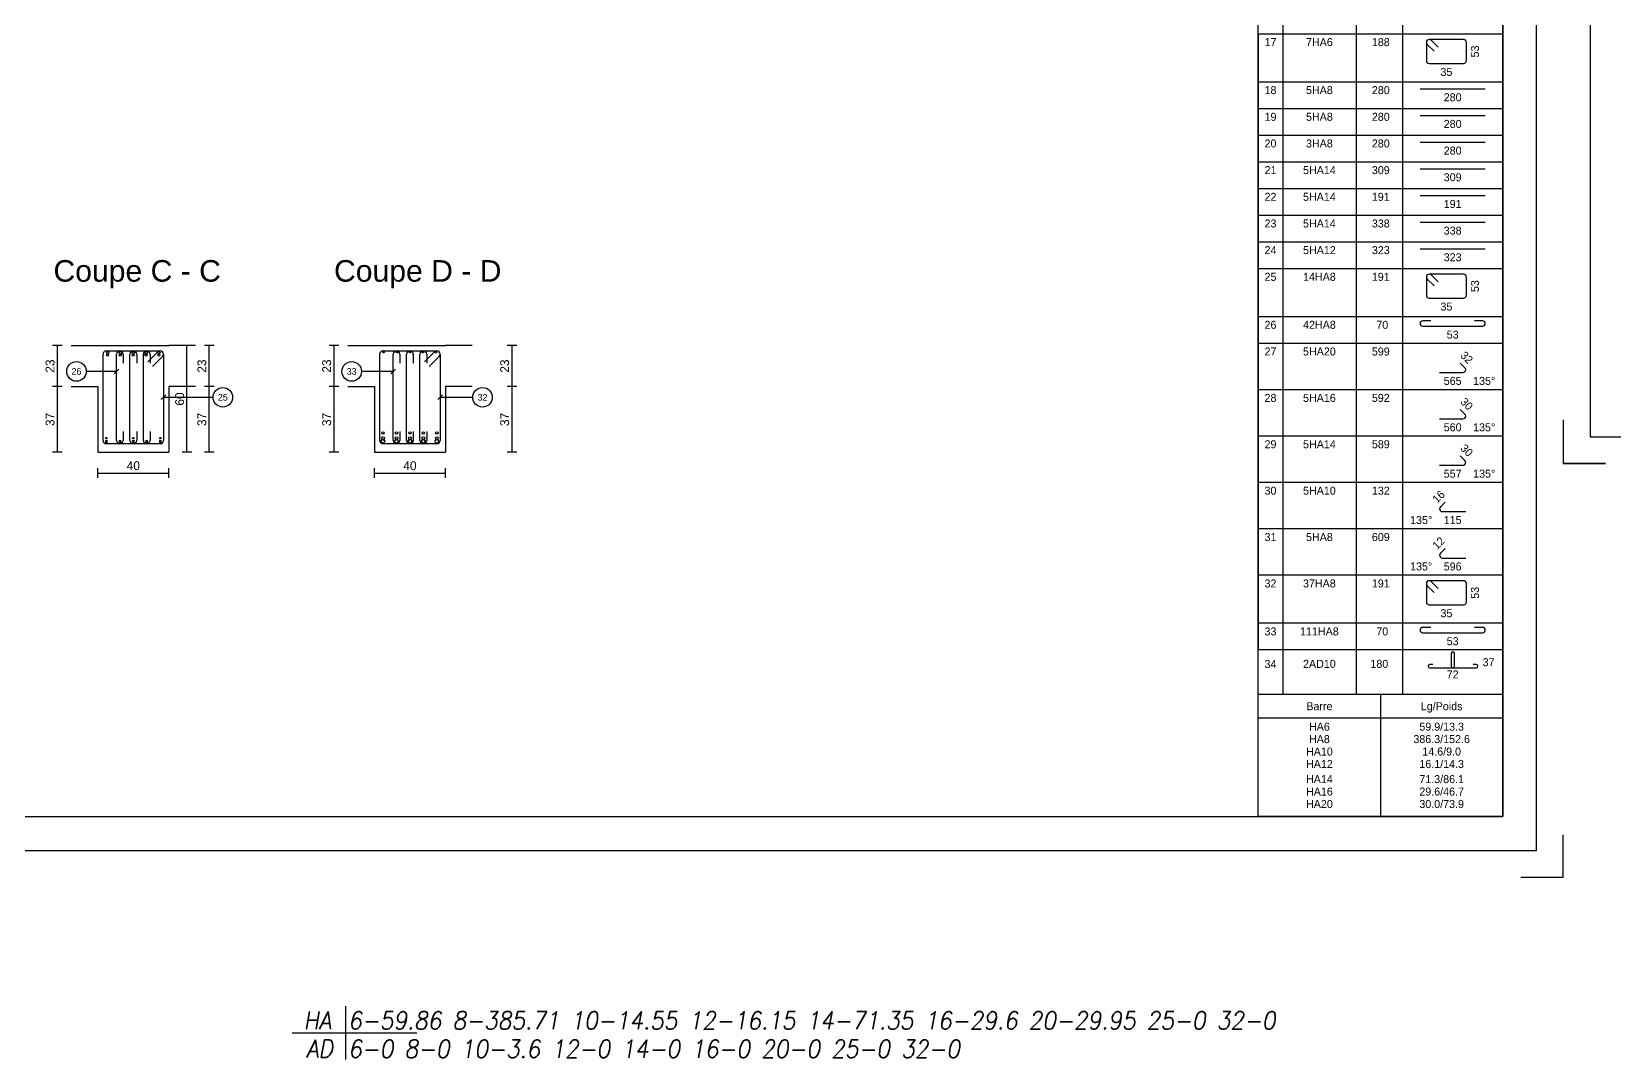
# Model space of a CAD drawing. Extents: x -12912 to 27386, y 1818 to 8189.
# Drawn here: x 5856 to 6746, y 2833 to 3411 of the extents above; entities that cross this region are included whole.
import ezdxf
from ezdxf.enums import TextEntityAlignment as Align

# ---------------------------------------------------------------- set-up
doc = ezdxf.new("R2010")
doc.units = 0
doc.header["$MEASUREMENT"] = 0
doc.layers.get('0').update_dxf_attribs({"linetype": 'CONTINUOUS'})
for name, color, linetype in [('1', 7, 'CONTINUOUS'), ('173', 7, 'CONTINUOUS'), ('5', 7, 'CONTINUOUS'), ('6', 7, 'CONTINUOUS'), ('7', 7, 'CONTINUOUS'), ('GO-CARTOUCHE', 7, 'CONTINUOUS'), ('STR_TXT', 102, 'CONTINUOUS')]:
    doc.layers.add(name, color=color, linetype=linetype)
doc.styles.add('ARIAL', font='ARIAL.TTF')
doc.styles.add('Tableau', font='romans.shx', dxfattribs={"width": 0.9, "oblique": 10})

# ---------------------------------------------------------------- blocks, each defined once
blk = doc.blocks.new('Smallsp')
at = {"layer": 'STR_TXT', "linetype": 'Continuous'}
for points in [[(0, 15), (0, -15)], [(-30, 0), (40, 0)]]:
    blk.add_lwpolyline(points, dxfattribs=at)
at = {"layer": 'STR_TXT', "linetype": 'Continuous', "style": 'Tableau', "oblique": 10, "width": 0.9}
for s, p in [('HA', (-23.6, 1.89)), ('AD', (-22.2, -13.94))]:
    blk.add_text(s, height=10, dxfattribs=at).set_placement(p)
for tag, p in [('SPAD', (1.4, 1.89)), ('SPHA', (1.4, -14.11))]:
    blk.add_attdef(tag, p, '', height=10, dxfattribs=at)

msp = doc.modelspace()

# ---------------------------------------------------------------- linework, layer by layer
for p, q in [((6717.345, 3192.696), (6717.345, 3168.889)), ((6717.345, 3192.696), (6717.345, 3168.889)), ((6717.345, 3191.811), (6717.345, 3168.004)), ((6717.345, 3191.811), (6717.345, 3168.004)), ((6741.152, 3168.004), (6717.345, 3168.004)), ((6717.345, 3168.004), (6741.152, 3168.004)), ((6741.152, 3168.004), (6717.345, 3168.004)), ((6717.345, 3168.004), (6741.152, 3168.004)), ((6741.152, 3168.004), (6717.345, 3168.004)), ((6741.152, 3168.004), (6717.345, 3168.004)), ((6717.345, 3168.004), (6741.152, 3168.004)), ((6741.152, 3168.004), (6717.345, 3168.004)), ((6717.345, 3168.004), (6741.152, 3168.004)), ((6741.152, 3168.004), (6717.345, 3168.004)), ((6741.152, 3168.004), (6717.345, 3168.004)), ((6717.345, 3168.004), (6741.152, 3168.004)), ((6741.152, 3168.004), (6717.345, 3168.004)), ((6717.345, 3168.004), (6741.152, 3168.004)), ((6741.152, 3168.004), (6717.345, 3168.004)), ((6741.152, 3168.004), (6717.345, 3168.004)), ((6717.345, 3168.004), (6741.152, 3168.004)), ((6741.152, 3168.004), (6717.345, 3168.004)), ((6717.345, 3168.004), (6741.152, 3168.004)), ((6741.152, 3168.004), (6717.345, 3168.004)), ((6741.152, 3168.004), (6717.345, 3168.004)), ((6717.345, 3168.004), (6741.152, 3168.004)), ((6741.152, 3168.004), (6717.345, 3168.004)), ((6717.345, 3168.004), (6741.152, 3168.004)), ((6741.152, 3168.004), (6717.345, 3168.004)), ((6741.152, 3168.004), (6717.345, 3168.004)), ((6717.345, 3168.004), (6741.152, 3168.004)), ((6741.152, 3168.004), (6717.345, 3168.004)), ((6717.345, 3168.004), (6741.152, 3168.004)), ((6741.152, 3168.004), (6717.345, 3168.004)), ((6741.152, 3168.004), (6717.345, 3168.004)), ((6717.345, 2935.504), (6717.345, 2959.311)), ((6693.537, 2935.504), (6717.345, 2935.504))]:
    msp.add_line(p, q)
at = {"layer": '1', "color": 1}
for centre, radius in [((5898.15, 3182.371), 0.4), ((5898.15, 3180.771), 0.4), ((5898.15, 3179.971), 0.4), ((5905.705, 3180.771), 0.4), ((5905.705, 3179.971), 0.4), ((5913.26, 3182.371), 0.4), ((5913.26, 3180.771), 0.4), ((5913.26, 3179.971), 0.4), ((5920.815, 3180.771), 0.4), ((5920.815, 3179.971), 0.4), ((5928.371, 3182.371), 0.4), ((5928.371, 3180.771), 0.4), ((5928.371, 3179.971), 0.4), ((6053.704, 3180.571), 1), ((6053.704, 3182.371), 0.8), ((6053.704, 3185.271), 0.7), ((6061.259, 3180.571), 1), ((6061.259, 3182.371), 0.8), ((6061.259, 3185.271), 0.7), ((6068.814, 3180.571), 1), ((6068.814, 3182.371), 0.8), ((6068.814, 3185.271), 0.7), ((6076.369, 3180.571), 1), ((6076.369, 3182.371), 0.8), ((6076.369, 3185.271), 0.7), ((6083.925, 3180.571), 1), ((6083.925, 3182.371), 0.8), ((6083.925, 3185.271), 0.7)]:
    msp.add_circle(centre, radius, dxfattribs=at)
at = {"layer": '173', "color": 173}
msp.add_line((6545.845, 3409.754), (6683.345, 3409.754), dxfattribs=at)
for points in [[(6545.845, 3751.063), (6683.345, 3751.063), (6683.345, 2969.504), (6545.845, 2969.504), (6545.845, 3751.063)], [(6545.845, 3038.329), (6683.345, 3038.329), (6683.345, 2969.504), (6545.845, 2969.504), (6545.845, 3038.329)]]:
    msp.add_lwpolyline(points, close=True, dxfattribs=at)
for points in [[(6559.595, 3751.063), (6559.595, 3038.329)], [(6600.845, 3751.063), (6600.845, 3038.329)], [(6626.97, 3751.063), (6626.97, 3038.329)], [(6683.345, 3751.063), (6683.345, 3038.329)], [(6545.845, 3409.754), (6683.345, 3409.754)], [(6545.845, 3409.754), (6545.845, 3063.389)], [(6559.595, 3409.754), (6559.595, 3063.389)], [(6600.845, 3409.754), (6600.845, 3063.389)], [(6626.97, 3409.754), (6626.97, 3063.389)], [(6683.345, 3063.389), (6683.345, 3409.754)], [(6640.382, 3404.981), (6640.382, 3394.721)], [(6640.382, 3404.981), (6640.382, 3404.981)], [(6640.856, 3403.835), (6644.675, 3400.017)], [(6642.002, 3406.601), (6642.002, 3406.601)], [(6661.312, 3406.601), (6642.002, 3406.601)], [(6646.966, 3402.308), (6643.148, 3406.126)], [(6662.932, 3394.721), (6662.932, 3404.981)], [(6642.002, 3393.101), (6661.312, 3393.101)], [(6545.845, 3382.851), (6683.345, 3382.851)], [(6636.835, 3378.851), (6673.479, 3378.851)], [(6545.845, 3367.851), (6683.345, 3367.851)], [(6636.835, 3363.851), (6673.479, 3363.851)], [(6545.845, 3352.851), (6683.345, 3352.851)], [(6636.835, 3348.851), (6673.479, 3348.851)], [(6545.845, 3337.851), (6683.345, 3337.851)], [(6636.835, 3333.851), (6673.479, 3333.851)], [(6545.845, 3322.851), (6683.345, 3322.851)], [(6636.835, 3318.851), (6673.479, 3318.851)], [(6545.845, 3307.851), (6683.345, 3307.851)], [(6636.835, 3303.851), (6673.479, 3303.851)], [(6545.845, 3292.851), (6683.345, 3292.851)], [(6636.835, 3288.851), (6673.479, 3288.851)], [(6545.845, 3277.851), (6683.345, 3277.851)], [(6640.382, 3272.981), (6640.382, 3262.721)], [(6640.382, 3272.981), (6640.382, 3272.981)], [(6640.856, 3271.835), (6644.675, 3268.017)], [(6642.002, 3274.601), (6642.002, 3274.601)], [(6661.312, 3274.601), (6642.002, 3274.601)], [(6646.966, 3270.308), (6643.148, 3274.126)], [(6662.932, 3262.721), (6662.932, 3272.981)], [(6642.002, 3261.101), (6661.312, 3261.101)], [(6545.845, 3250.851), (6683.345, 3250.851)], [(6636.835, 3246.851), (6636.835, 3246.851)], [(6642.835, 3248.351), (6638.335, 3248.351)], [(6638.335, 3245.351), (6671.979, 3245.351)], [(6671.979, 3248.351), (6667.479, 3248.351)], [(6673.479, 3246.851), (6673.479, 3246.851)], [(5898.15, 3231.481), (5928.371, 3231.481)], [(5905.705, 3231.481), (5905.705, 3231.481)], [(5913.26, 3231.481), (5913.26, 3231.481)], [(5920.815, 3231.481), (5920.815, 3231.481)], [(5921.37, 3225.268), (5927.027, 3230.925)], [(5928.371, 3231.481), (5928.371, 3231.481)], [(6053.704, 3231.481), (6083.925, 3231.481)], [(6061.259, 3231.481), (6061.259, 3231.481)], [(6068.814, 3231.481), (6068.814, 3231.481)], [(6076.369, 3231.481), (6076.369, 3231.481)], [(6076.924, 3225.268), (6082.581, 3230.925)], [(6083.925, 3231.481), (6083.925, 3231.481)], [(6545.845, 3235.851), (6683.345, 3235.851)], [(5896.25, 3181.071), (5896.25, 3229.581)], [(5903.805, 3181.071), (5903.805, 3229.581)], [(5907.605, 3229.581), (5907.605, 3224.581)], [(5911.36, 3181.071), (5911.36, 3229.581)], [(5915.16, 3229.581), (5915.16, 3224.581)], [(5918.915, 3181.071), (5918.915, 3229.581)], [(5922.715, 3229.581), (5922.715, 3224.581)], [(5929.714, 3228.238), (5924.057, 3222.581)], [(5930.271, 3229.581), (5930.271, 3181.071)], [(5930.271, 3229.581), (5930.271, 3229.581)], [(6051.804, 3181.071), (6051.804, 3229.581)], [(6059.359, 3181.071), (6059.359, 3229.581)], [(6063.159, 3229.581), (6063.159, 3224.581)], [(6066.914, 3181.071), (6066.914, 3229.581)], [(6070.714, 3229.581), (6070.714, 3224.581)], [(6074.469, 3181.071), (6074.469, 3229.581)], [(6078.269, 3229.581), (6078.269, 3224.581)], [(6085.268, 3228.238), (6079.611, 3222.581)], [(6085.825, 3229.581), (6085.825, 3181.071)], [(6085.825, 3229.581), (6085.825, 3229.581)], [(6662.073, 3221.984), (6659.466, 3224.592)], [(6647.782, 3219.312), (6660.966, 3219.312)], [(6662.532, 3220.877), (6662.532, 3220.877)], [(6545.845, 3209.759), (6683.345, 3209.759)], [(6662.073, 3195.892), (6659.466, 3198.499)], [(6647.782, 3193.219), (6660.966, 3193.219)], [(6662.532, 3194.785), (6662.532, 3194.785)], [(5928.371, 3179.171), (5898.15, 3179.171)], [(5905.705, 3179.171), (5905.705, 3179.171)], [(5907.605, 3186.071), (5907.605, 3181.071)], [(5913.26, 3179.171), (5913.26, 3179.171)], [(5915.16, 3186.071), (5915.16, 3181.071)], [(5920.815, 3179.171), (5920.815, 3179.171)], [(5922.715, 3186.071), (5922.715, 3181.071)], [(6083.925, 3179.171), (6053.704, 3179.171)], [(6061.259, 3179.171), (6061.259, 3179.171)], [(6063.159, 3186.071), (6063.159, 3181.071)], [(6068.814, 3179.171), (6068.814, 3179.171)], [(6070.714, 3186.071), (6070.714, 3181.071)], [(6076.369, 3179.171), (6076.369, 3179.171)], [(6078.269, 3186.071), (6078.269, 3181.071)], [(6545.845, 3183.666), (6683.345, 3183.666)], [(6662.073, 3169.8), (6659.466, 3172.407)], [(6662.532, 3168.693), (6662.532, 3168.693)], [(6647.782, 3167.127), (6660.966, 3167.127)], [(6545.845, 3157.574), (6683.345, 3157.574)], [(6647.782, 3142.6), (6647.782, 3142.6)], [(6650.848, 3146.315), (6648.241, 3143.707)], [(6649.348, 3141.035), (6662.532, 3141.035)], [(6545.845, 3131.482), (6683.345, 3131.482)], [(6647.782, 3116.508), (6647.782, 3116.508)], [(6650.848, 3120.222), (6648.241, 3117.615)], [(6649.348, 3114.942), (6662.532, 3114.942)], [(6545.845, 3105.389), (6683.345, 3105.389)], [(6640.382, 3100.519), (6640.382, 3090.259)], [(6640.382, 3100.519), (6640.382, 3100.519)], [(6640.856, 3099.374), (6644.675, 3095.556)], [(6642.002, 3102.139), (6642.002, 3102.139)], [(6661.312, 3102.139), (6642.002, 3102.139)], [(6646.966, 3097.847), (6643.148, 3101.665)], [(6662.932, 3090.259), (6662.932, 3100.519)], [(6642.002, 3088.639), (6661.312, 3088.639)], [(6545.845, 3078.389), (6683.345, 3078.389)], [(6636.835, 3074.389), (6636.835, 3074.389)], [(6642.835, 3075.889), (6638.335, 3075.889)], [(6638.335, 3072.889), (6671.979, 3072.889)], [(6671.979, 3075.889), (6667.479, 3075.889)], [(6673.479, 3074.389), (6673.479, 3074.389)], [(6545.845, 3063.389), (6683.345, 3063.389)], [(6644.042, 3055.015), (6642.27, 3055.015)], [(6642.27, 3053.141), (6655.333, 3053.141)], [(6654.397, 3061.217), (6654.397, 3054.078)], [(6655.333, 3053.141), (6668.397, 3053.141)], [(6656.27, 3054.078), (6656.27, 3061.217)], [(6668.397, 3055.015), (6666.625, 3055.015)], [(6669.333, 3054.078), (6669.333, 3054.078)], [(6614.595, 3038.329), (6614.595, 2969.504)], [(6683.345, 3038.329), (6683.345, 2994.329)], [(6683.345, 3024.829), (6545.845, 3024.829)], [(6683.345, 3024.829), (6683.345, 2969.504)]]:
    msp.add_lwpolyline(points, dxfattribs=at)
for centre, radius in [((5898.85, 3230.381), 0.7), ((5906.055, 3230.381), 0.7), ((5913.26, 3230.381), 0.7), ((5920.465, 3230.381), 0.7), ((5927.671, 3230.381), 0.7), ((6054.104, 3230.681), 0.4), ((6061.459, 3230.681), 0.4), ((6068.814, 3230.681), 0.4), ((6076.169, 3230.681), 0.4), ((6083.525, 3230.681), 0.4), ((5898.75, 3229.081), 0.6), ((5905.955, 3229.081), 0.6), ((5913.16, 3229.081), 0.6), ((5920.365, 3229.081), 0.6), ((5927.571, 3229.081), 0.6)]:
    msp.add_circle(centre, radius, dxfattribs=at)
for centre, radius, start, end in [((6642.002, 3404.981), 1.62, 90, 180), ((6642.002, 3404.981), 1.62, 180, 225), ((6642.002, 3404.981), 1.62, 45, 90), ((6661.312, 3404.981), 1.62, 0, 90), ((6642.002, 3394.721), 1.62, 180, 270), ((6661.312, 3394.721), 1.62, 270, 0), ((6642.002, 3272.981), 1.62, 90, 180), ((6642.002, 3272.981), 1.62, 180, 225), ((6642.002, 3272.981), 1.62, 45, 90), ((6661.312, 3272.981), 1.62, 0, 90), ((6642.002, 3262.721), 1.62, 180, 270), ((6661.312, 3262.721), 1.62, 270, 0), ((6638.335, 3246.851), 1.5, 90, 180), ((6638.335, 3246.851), 1.5, 180, 270), ((6671.979, 3246.851), 1.5, 0, 90), ((6671.979, 3246.851), 1.5, 270, 0), ((5898.15, 3229.581), 1.9, 90, 180), ((5905.705, 3229.581), 1.9, 90, 180), ((5905.705, 3229.581), 1.9, 0, 90), ((5913.26, 3229.581), 1.9, 90, 180), ((5913.26, 3229.581), 1.9, 0, 90), ((5920.815, 3229.581), 1.9, 90, 180), ((5920.815, 3229.581), 1.9, 0, 90), ((5928.371, 3229.581), 1.9, 90, 135), ((5928.371, 3229.581), 1.9, 0, 90), ((6053.704, 3229.581), 1.9, 90, 180), ((6061.259, 3229.581), 1.9, 90, 180), ((6061.259, 3229.581), 1.9, 0, 90), ((6068.814, 3229.581), 1.9, 90, 180), ((6068.814, 3229.581), 1.9, 0, 90), ((6076.369, 3229.581), 1.9, 90, 180), ((6076.369, 3229.581), 1.9, 0, 90), ((6083.925, 3229.581), 1.9, 90, 135), ((6083.925, 3229.581), 1.9, 0, 90), ((5928.371, 3229.581), 1.9, 315, 0), ((6083.925, 3229.581), 1.9, 315, 0), ((6660.966, 3220.877), 1.566, 0, 45), ((6660.966, 3220.877), 1.566, 270, 0), ((6660.966, 3194.785), 1.566, 0, 45), ((6660.966, 3194.785), 1.566, 270, 0), ((5898.15, 3181.071), 1.9, 180, 270), ((5905.705, 3181.071), 1.9, 180, 270), ((5905.705, 3181.071), 1.9, 270, 0), ((5913.26, 3181.071), 1.9, 180, 270), ((5913.26, 3181.071), 1.9, 270, 0), ((5920.815, 3181.071), 1.9, 180, 270), ((5920.815, 3181.071), 1.9, 270, 0), ((5928.371, 3181.071), 1.9, 270, 0), ((6053.704, 3181.071), 1.9, 180, 270), ((6061.259, 3181.071), 1.9, 180, 270), ((6061.259, 3181.071), 1.9, 270, 0), ((6068.814, 3181.071), 1.9, 180, 270), ((6068.814, 3181.071), 1.9, 270, 0), ((6076.369, 3181.071), 1.9, 180, 270), ((6076.369, 3181.071), 1.9, 270, 0), ((6083.925, 3181.071), 1.9, 270, 0), ((6660.966, 3168.693), 1.566, 270, 0), ((6660.966, 3168.693), 1.566, 0, 45), ((6649.348, 3142.6), 1.566, 135, 180), ((6649.348, 3142.6), 1.566, 180, 270), ((6649.348, 3116.508), 1.566, 135, 180), ((6649.348, 3116.508), 1.566, 180, 270), ((6642.002, 3100.519), 1.62, 90, 180), ((6642.002, 3100.519), 1.62, 180, 225), ((6642.002, 3100.519), 1.62, 45, 90), ((6661.312, 3100.519), 1.62, 0, 90), ((6642.002, 3090.259), 1.62, 180, 270), ((6661.312, 3090.259), 1.62, 270, 0), ((6638.335, 3074.389), 1.5, 90, 180), ((6638.335, 3074.389), 1.5, 180, 270), ((6671.979, 3074.389), 1.5, 0, 90), ((6671.979, 3074.389), 1.5, 270, 0), ((6655.333, 3061.217), 0.937, 90, 180), ((6655.333, 3061.217), 0.937, 0, 90), ((6642.27, 3054.078), 0.937, 90, 180), ((6642.27, 3054.078), 0.937, 180, 270), ((6655.333, 3054.078), 0.937, 180, 270), ((6655.333, 3054.078), 0.937, 270, 0), ((6668.397, 3054.078), 0.937, 0, 90), ((6668.397, 3054.078), 0.937, 270, 0)]:
    msp.add_arc(centre, radius, start, end, dxfattribs=at)
at = {"layer": '5', "color": 5}
for points in [[(5873.323, 3234.381), (5867.823, 3234.381)], [(5870.573, 3211.381), (5870.573, 3234.381)], [(5946.198, 3234.381), (5940.698, 3234.381)], [(5943.448, 3174.381), (5943.448, 3234.381)], [(5958.698, 3234.381), (5953.198, 3234.381)], [(5955.948, 3211.381), (5955.948, 3234.381)], [(6028.877, 3234.381), (6023.377, 3234.381)], [(6026.127, 3211.381), (6026.127, 3234.381)], [(6128.981, 3234.381), (6123.481, 3234.381)], [(6126.231, 3211.381), (6126.231, 3234.381)], [(5873.323, 3211.381), (5867.823, 3211.381)], [(5870.573, 3174.381), (5870.573, 3211.381)], [(5958.698, 3211.381), (5953.198, 3211.381)], [(5955.948, 3174.381), (5955.948, 3211.381)], [(6028.877, 3211.381), (6023.377, 3211.381)], [(6026.127, 3174.381), (6026.127, 3211.381)], [(6128.981, 3211.381), (6123.481, 3211.381)], [(6126.231, 3174.381), (6126.231, 3211.381)], [(5873.323, 3174.381), (5867.823, 3174.381)], [(5946.198, 3174.381), (5940.698, 3174.381)], [(5958.698, 3174.381), (5953.198, 3174.381)], [(6028.877, 3174.381), (6023.377, 3174.381)], [(6128.981, 3174.381), (6123.481, 3174.381)], [(5893.26, 3159.964), (5893.26, 3165.464)], [(5893.26, 3162.714), (5933.26, 3162.714)], [(5933.26, 3159.964), (5933.26, 3165.464)], [(6048.814, 3159.964), (6048.814, 3165.464)], [(6048.814, 3162.714), (6088.814, 3162.714)], [(6088.814, 3159.964), (6088.814, 3165.464)]]:
    msp.add_lwpolyline(points, dxfattribs=at)
at = {"layer": '6', "color": 6}
for points in [[(5903.805, 3219.879), (5886.784, 3219.879)], [(5902.479, 3218.553), (5905.131, 3221.205)], [(6059.359, 3219.879), (6041.557, 3219.879)], [(6058.033, 3218.553), (6060.685, 3221.205)], [(5931.596, 3206.652), (5928.945, 3204)], [(5930.271, 3205.326), (5958.092, 3205.326)], [(6087.15, 3206.652), (6084.499, 3204)], [(6085.825, 3205.326), (6104.136, 3205.326)]]:
    msp.add_lwpolyline(points, dxfattribs=at)
for centre in [(5881.284, 3219.879), (6036.057, 3219.879), (5963.592, 3205.326), (6109.636, 3205.326)]:
    msp.add_circle(centre, 5.5, dxfattribs=at)
at = {"layer": '7', "color": 7}
for points in [[(5878.26, 3234.381), (5893.26, 3234.381)], [(5893.26, 3234.381), (5933.26, 3234.381)], [(5948.26, 3234.381), (5933.26, 3234.381)], [(6033.814, 3234.381), (6048.814, 3234.381)], [(6048.814, 3234.381), (6088.814, 3234.381)], [(6103.814, 3234.381), (6088.814, 3234.381)], [(5878.26, 3211.381), (5893.26, 3211.381)], [(5893.26, 3211.381), (5893.26, 3174.381)], [(5948.26, 3211.381), (5933.26, 3211.381)], [(5933.26, 3211.381), (5933.26, 3174.381)], [(6033.814, 3211.381), (6048.814, 3211.381)], [(6048.814, 3211.381), (6048.814, 3174.381)], [(6103.814, 3211.381), (6088.814, 3211.381)], [(6088.814, 3211.381), (6088.814, 3174.381)], [(5893.26, 3174.381), (5933.26, 3174.381)], [(6048.814, 3174.381), (6088.814, 3174.381)]]:
    msp.add_lwpolyline(points, dxfattribs=at)
at = {"layer": 'GO-CARTOUCHE', "linetype": 'Continuous'}
for points in [[(5247.345, 2950.504), (6702.345, 2950.504), (6702.345, 3970.504), (5247.345, 3970.504)], [(7846.073, 3183.004), (7846.073, 3970.504), (6732.436, 3970.504), (6732.436, 3183.004)], [(5266.345, 2969.504), (6683.345, 2969.504), (6683.345, 3951.504), (5266.345, 3951.504)]]:
    msp.add_lwpolyline(points, close=True, dxfattribs=at)

# ---------------------------------------------------------------- block references
at = {"layer": 'STR_TXT', "linetype": 'Continuous'}
msp.add_blockref('Smallsp', (6032.669, 2847.949), dxfattribs=at).add_auto_attribs({'SPHA': '6-0 8-0 10-3.6 12-0 14-0 16-0 20-0 25-0 32-0 ', 'SPAD': '6-59.86 8-385.71 10-14.55 12-16.15 14-71.35 16-29.6 20-29.95 25-0 32-0 '})

# ---------------------------------------------------------------- texts
at = {"style": 'ARIAL'}
for s, p in [('Coupe C - C', (5915.434, 3276.434)), ('Coupe D - D', (6073.2, 3276.434))]:
    msp.add_text(s, height=12.12935, dxfattribs=at).set_placement(p, align=Align.MIDDLE_CENTER)
at = {"layer": '173', "color": 173}
for s, p in [('17', (6552.72, 3407.351)), ('7HA6', (6580.22, 3407.351)), (' 188', (6613.907, 3407.351)), ('35', (6651.657, 3390.601)), ('18', (6552.72, 3380.351)), ('5HA8', (6580.22, 3380.351)), (' 280', (6613.907, 3380.351)), ('280', (6655.157, 3376.351)), ('19', (6552.72, 3365.351)), ('5HA8', (6580.22, 3365.351)), (' 280', (6613.907, 3365.351)), ('280', (6655.157, 3361.351)), ('20', (6552.72, 3350.351)), ('3HA8', (6580.22, 3350.351)), (' 280', (6613.907, 3350.351)), ('280', (6655.157, 3346.351)), ('21', (6552.72, 3335.351)), ('5HA14', (6580.22, 3335.351)), (' 309', (6613.907, 3335.351)), ('309', (6655.157, 3331.351)), ('22', (6552.72, 3320.351)), ('5HA14', (6580.22, 3320.351)), (' 191', (6613.907, 3320.351)), ('191', (6655.157, 3316.351)), ('23', (6552.72, 3305.351)), ('5HA14', (6580.22, 3305.351)), (' 338', (6613.907, 3305.351)), ('338', (6655.157, 3301.351)), ('24', (6552.72, 3290.351)), ('5HA12', (6580.22, 3290.351)), (' 323', (6613.907, 3290.351)), ('323', (6655.157, 3286.351)), ('25', (6552.72, 3275.351)), ('14HA8', (6580.22, 3275.351)), (' 191', (6613.907, 3275.351)), ('35', (6651.657, 3258.601)), ('26', (6552.72, 3248.351)), ('42HA8', (6580.22, 3248.351)), ('  70', (6613.907, 3248.351)), ('53', (6655.157, 3242.851)), ('27', (6552.72, 3233.351)), ('5HA20', (6580.22, 3233.351)), (' 599', (6613.907, 3233.351)), ('565', (6655.157, 3216.812)), ('28', (6552.72, 3207.259)), ('5HA16', (6580.22, 3207.259)), (' 592', (6613.907, 3207.259)), ('560', (6655.157, 3190.719)), ('29', (6552.72, 3181.166)), ('5HA14', (6580.22, 3181.166)), (' 589', (6613.907, 3181.166)), ('557', (6655.157, 3164.627)), ('30', (6552.72, 3155.074)), ('5HA10', (6580.22, 3155.074)), (' 132', (6613.907, 3155.074)), ('115', (6655.157, 3138.535)), ('31', (6552.72, 3128.982)), ('5HA8', (6580.22, 3128.982)), (' 609', (6613.907, 3128.982)), ('596', (6655.157, 3112.442)), ('32', (6552.72, 3102.889)), ('37HA8', (6580.22, 3102.889)), (' 191', (6613.907, 3102.889)), ('35', (6651.657, 3086.139)), ('33', (6552.72, 3075.889)), ('111HA8', (6580.22, 3075.889)), ('  70', (6613.907, 3075.889)), ('53', (6655.157, 3070.389)), ('34', (6552.72, 3057.551)), ('2AD10', (6580.22, 3057.659)), ('180', (6613.907, 3057.659)), ('37', (6675.365, 3058.597)), ('72', (6655.157, 3051.682)), ('HA6', (6580.22, 3022.329)), ('59.9/13.3', (6648.97, 3022.329)), ('HA10', (6580.22, 3008.329)), ('HA8', (6580.22, 3015.329)), ('386.3/152.6', (6648.97, 3015.329)), ('14.6/9.0', (6648.97, 3008.329)), ('HA12', (6580.22, 3001.329)), ('16.1/14.3', (6648.97, 3001.329)), ('HA14', (6580.22, 2992.823)), ('71.3/86.1', (6648.97, 2992.823)), ('HA16', (6580.22, 2985.823)), ('29.6/46.7', (6648.97, 2985.823)), ('HA20', (6580.22, 2978.823)), ('30.0/73.9', (6648.97, 2978.823))]:
    msp.add_text(s, height=4.5, dxfattribs=at).set_placement(p, align=Align.TOP_CENTER)
for p in [(6665.432, 3399.851), (6665.432, 3267.851), (6665.432, 3095.389)]:
    msp.add_text('53', height=4.5, rotation=90, dxfattribs=at).set_placement(p, align=Align.TOP_CENTER)
for s, p in [('32', (6663.841, 3223.752)), ('30', (6663.841, 3197.66)), ('30', (6663.841, 3171.567))]:
    msp.add_text(s, height=4.5, rotation=315, dxfattribs=at).set_placement(p, align=Align.RIGHT)
for p in [(6666.657, 3216.812), (6666.657, 3190.719), (6666.657, 3164.627)]:
    msp.add_text('135°', height=4.5, dxfattribs=at).set_placement(p, align=Align.TOP_LEFT)
for s, p in [('16', (6646.473, 3145.475)), ('12', (6646.473, 3119.383))]:
    msp.add_text(s, height=4.5, rotation=45, dxfattribs=at).set_placement(p)
for p in [(6643.657, 3138.535), (6643.657, 3112.442)]:
    msp.add_text('135°', height=4.5, dxfattribs=at).set_placement(p, align=Align.TOP_RIGHT)
for s, p in [('Barre', (6580.22, 3031.579)), ('Lg/Poids', (6648.97, 3031.579))]:
    msp.add_text(s, height=4.5, dxfattribs=at).set_placement(p, align=Align.MIDDLE_CENTER)
at = {"layer": '5', "color": 5}
for s, p in [('23', (5868.925, 3222.881)), ('23', (5954.3, 3222.881)), ('23', (6024.479, 3222.881)), ('23', (6124.583, 3222.881)), ('60', (5941.8, 3204.381)), ('37', (5868.925, 3192.881)), ('37', (5954.3, 3192.881)), ('37', (6024.479, 3192.881)), ('37', (6124.583, 3192.881))]:
    msp.add_text(s, height=5, rotation=90, dxfattribs=at).set_placement(p, align=Align.CENTER)
for p in [(5913.26, 3164.362), (6068.814, 3164.362)]:
    msp.add_text('40', height=5, dxfattribs=at).set_placement(p, align=Align.CENTER)
at = {"layer": '6', "color": 6}
for s, p in [('26', (5881.284, 3219.879)), ('33', (6036.057, 3219.879)), ('25', (5963.592, 3205.326)), ('32', (6109.636, 3205.326))]:
    msp.add_text(s, height=3.75, dxfattribs=at).set_placement(p, align=Align.MIDDLE_CENTER)

doc.saveas('drawing.dxf')
